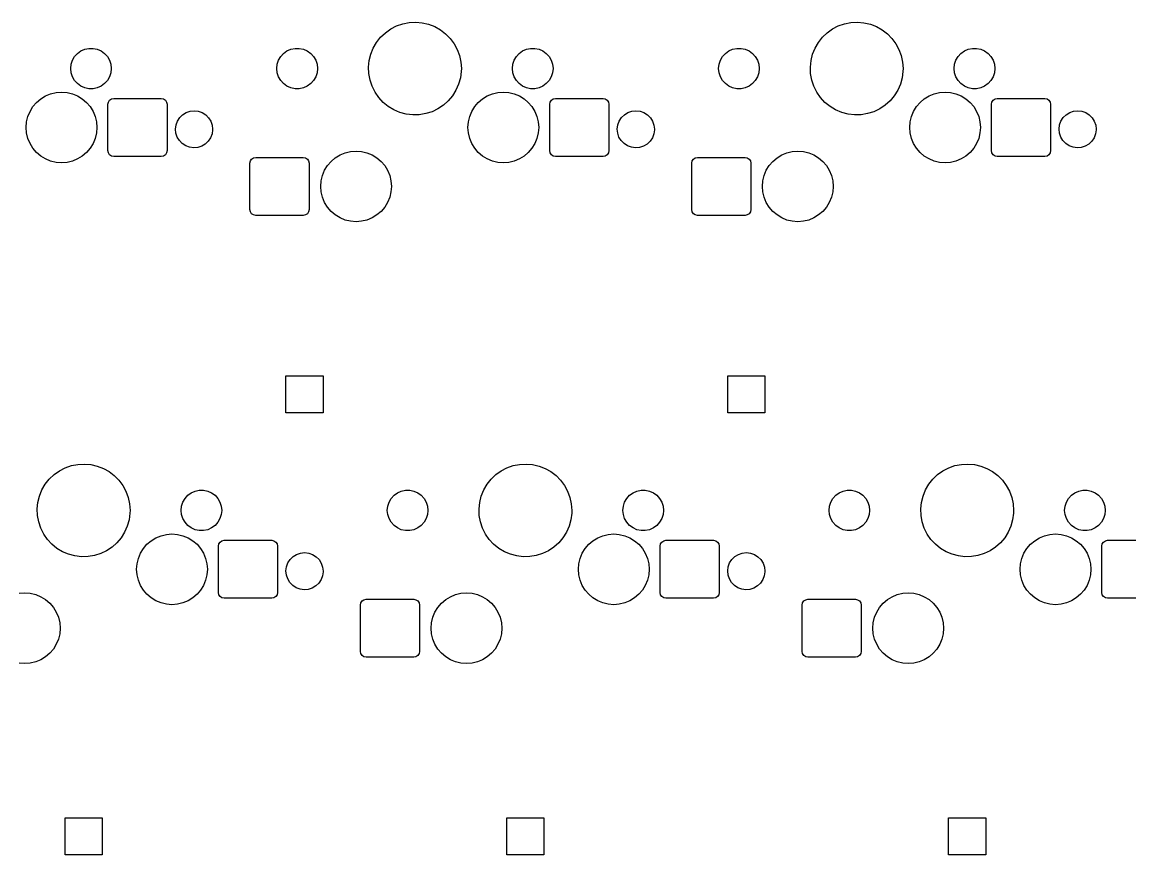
# Model space of a CAD drawing. Extents: x 64 to 386, y -179 to -50.
# Drawn here: x 169.87 to 217.64, y -113.75 to -77.85 of the extents above; entities that cross this region are included whole.
import ezdxf

# ---------------------------------------------------------------- set-up
doc = ezdxf.new("R2010")
doc.units = 0
doc.layers.add('BLACK', color=7, linetype='CONTINUOUS')

msp = doc.modelspace()

# ---------------------------------------------------------------- linework, layer by layer
at = {"layer": 'BLACK', "linetype": 'CONTINUOUS'}
for p, q in [((186.559, -77.8658), (186.841, -77.8502)), ((186.841, -77.8502), (187.123, -77.8746)), ((205.609, -77.8658), (205.891, -77.8502)), ((205.891, -77.8502), (206.173, -77.8746)), ((185.331, -78.504), (185.535, -78.309)), ((185.535, -78.309), (185.765, -78.1447)), ((185.765, -78.1447), (186.016, -78.0145)), ((186.016, -78.0145), (186.282, -77.9209)), ((186.282, -77.9209), (186.559, -77.8658)), ((187.123, -77.8746), (187.398, -77.9384)), ((187.398, -77.9384), (187.662, -78.0403)), ((187.662, -78.0403), (187.908, -78.1784)), ((187.908, -78.1784), (188.133, -78.3498)), ((204.381, -78.504), (204.585, -78.309)), ((204.585, -78.309), (204.815, -78.1447)), ((204.815, -78.1447), (205.066, -78.0145)), ((205.066, -78.0145), (205.332, -77.9209)), ((205.332, -77.9209), (205.609, -77.8658)), ((206.173, -77.8746), (206.448, -77.9384)), ((206.448, -77.9384), (206.712, -78.0403)), ((206.712, -78.0403), (206.958, -78.1784)), ((206.958, -78.1784), (207.183, -78.3498)), ((185.014, -78.9701), (185.156, -78.7258)), ((185.156, -78.7258), (185.331, -78.504)), ((188.133, -78.3498), (188.331, -78.5511)), ((188.331, -78.5511), (188.499, -78.7783)), ((188.499, -78.7783), (188.633, -79.027)), ((204.064, -78.9701), (204.206, -78.7258)), ((204.206, -78.7258), (204.381, -78.504)), ((207.183, -78.3498), (207.381, -78.5511)), ((207.381, -78.5511), (207.549, -78.7783)), ((207.549, -78.7783), (207.683, -79.027)), ((172.132, -79.3357), (172.255, -79.1997)), ((172.255, -79.1997), (172.403, -79.0922)), ((172.403, -79.0922), (172.57, -79.0178)), ((172.57, -79.0178), (172.749, -78.9798)), ((172.749, -78.9798), (172.931, -78.9798)), ((172.931, -78.9798), (173.11, -79.0178)), ((173.11, -79.0178), (173.278, -79.0922)), ((173.278, -79.0922), (173.425, -79.1997)), ((173.425, -79.1997), (173.548, -79.3357)), ((181.022, -79.3357), (181.145, -79.1997)), ((181.145, -79.1997), (181.292, -79.0922)), ((181.292, -79.0922), (181.46, -79.0178)), ((181.46, -79.0178), (181.639, -78.9798)), ((181.639, -78.9798), (181.821, -78.9798)), ((181.821, -78.9798), (182, -79.0178)), ((182, -79.0178), (182.167, -79.0922)), ((182.167, -79.0922), (182.315, -79.1997)), ((182.315, -79.1997), (182.438, -79.3357)), ((184.84, -79.5061), (184.908, -79.232)), ((184.908, -79.232), (185.014, -78.9701)), ((188.633, -79.027), (188.731, -79.292)), ((188.731, -79.292), (188.79, -79.5682)), ((191.182, -79.3357), (191.305, -79.1997)), ((191.305, -79.1997), (191.452, -79.0922)), ((191.452, -79.0922), (191.62, -79.0178)), ((191.62, -79.0178), (191.799, -78.9798)), ((191.799, -78.9798), (191.981, -78.9798)), ((191.981, -78.9798), (192.16, -79.0178)), ((192.16, -79.0178), (192.327, -79.0922)), ((192.327, -79.0922), (192.475, -79.1997)), ((192.475, -79.1997), (192.598, -79.3357)), ((200.072, -79.3357), (200.195, -79.1997)), ((200.195, -79.1997), (200.343, -79.0922)), ((200.343, -79.0922), (200.51, -79.0178)), ((200.51, -79.0178), (200.689, -78.9798)), ((200.689, -78.9798), (200.871, -78.9798)), ((200.871, -78.9798), (201.05, -79.0178)), ((201.05, -79.0178), (201.218, -79.0922)), ((201.218, -79.0922), (201.365, -79.1997)), ((201.365, -79.1997), (201.488, -79.3357)), ((203.89, -79.5061), (203.958, -79.232)), ((203.958, -79.232), (204.064, -78.9701)), ((207.683, -79.027), (207.781, -79.292)), ((207.781, -79.292), (207.84, -79.5682)), ((210.232, -79.3357), (210.355, -79.1997)), ((210.355, -79.1997), (210.502, -79.0922)), ((210.502, -79.0922), (210.67, -79.0178)), ((210.67, -79.0178), (210.849, -78.9798)), ((210.849, -78.9798), (211.031, -78.9798)), ((211.031, -78.9798), (211.21, -79.0178)), ((211.21, -79.0178), (211.377, -79.0922)), ((211.377, -79.0922), (211.525, -79.1997)), ((211.525, -79.1997), (211.648, -79.3357)), ((171.965, -79.85), (171.984, -79.6681)), ((171.984, -79.6681), (172.041, -79.4941)), ((172.041, -79.4941), (172.132, -79.3357)), ((173.548, -79.3357), (173.639, -79.4941)), ((173.639, -79.4941), (173.696, -79.6681)), ((173.696, -79.6681), (173.715, -79.85)), ((180.855, -79.85), (180.874, -79.6681)), ((180.874, -79.6681), (180.931, -79.4941)), ((180.931, -79.4941), (181.022, -79.3357)), ((182.438, -79.3357), (182.529, -79.4941)), ((182.529, -79.4941), (182.586, -79.6681)), ((182.586, -79.6681), (182.605, -79.85)), ((184.811, -79.7872), (184.84, -79.5061)), ((188.79, -79.5682), (188.81, -79.85)), ((191.015, -79.85), (191.034, -79.6681)), ((191.034, -79.6681), (191.091, -79.4941)), ((191.091, -79.4941), (191.182, -79.3357)), ((192.598, -79.3357), (192.689, -79.4941)), ((192.689, -79.4941), (192.746, -79.6681)), ((192.746, -79.6681), (192.765, -79.85)), ((199.905, -79.85), (199.924, -79.6681)), ((199.924, -79.6681), (199.981, -79.4941)), ((199.981, -79.4941), (200.072, -79.3357)), ((201.488, -79.3357), (201.579, -79.4941)), ((201.579, -79.4941), (201.636, -79.6681)), ((201.636, -79.6681), (201.655, -79.85)), ((203.861, -79.7872), (203.89, -79.5061)), ((207.84, -79.5682), (207.86, -79.85)), ((210.065, -79.85), (210.084, -79.6681)), ((210.084, -79.6681), (210.141, -79.4941)), ((210.141, -79.4941), (210.232, -79.3357)), ((211.648, -79.3357), (211.739, -79.4941)), ((211.739, -79.4941), (211.796, -79.6681)), ((211.796, -79.6681), (211.815, -79.85)), ((171.984, -80.0319), (171.965, -79.85)), ((172.041, -80.2059), (171.984, -80.0319)), ((172.132, -80.3643), (172.041, -80.2059)), ((173.639, -80.2059), (173.548, -80.3643)), ((173.696, -80.0319), (173.639, -80.2059)), ((173.715, -79.85), (173.696, -80.0319)), ((180.874, -80.0319), (180.855, -79.85)), ((180.931, -80.2059), (180.874, -80.0319)), ((181.022, -80.3643), (180.931, -80.2059)), ((182.529, -80.2059), (182.438, -80.3643)), ((182.586, -80.0319), (182.529, -80.2059)), ((182.605, -79.85), (182.586, -80.0319)), ((184.822, -80.0695), (184.811, -79.7872)), ((184.873, -80.3474), (184.822, -80.0695)), ((188.806, -79.9756), (188.768, -80.2556)), ((188.81, -79.85), (188.806, -79.9756)), ((191.034, -80.0319), (191.015, -79.85)), ((191.091, -80.2059), (191.034, -80.0319)), ((191.182, -80.3643), (191.091, -80.2059)), ((192.689, -80.2059), (192.598, -80.3643)), ((192.746, -80.0319), (192.689, -80.2059)), ((192.765, -79.85), (192.746, -80.0319)), ((199.924, -80.0319), (199.905, -79.85)), ((199.981, -80.2059), (199.924, -80.0319)), ((200.072, -80.3643), (199.981, -80.2059)), ((201.579, -80.2059), (201.488, -80.3643)), ((201.636, -80.0319), (201.579, -80.2059)), ((201.655, -79.85), (201.636, -80.0319)), ((203.872, -80.0695), (203.861, -79.7872)), ((203.923, -80.3474), (203.872, -80.0695)), ((207.856, -79.9756), (207.818, -80.2556)), ((207.86, -79.85), (207.856, -79.9756)), ((210.084, -80.0319), (210.065, -79.85)), ((210.141, -80.2059), (210.084, -80.0319)), ((210.232, -80.3643), (210.141, -80.2059)), ((211.739, -80.2059), (211.648, -80.3643)), ((211.796, -80.0319), (211.739, -80.2059)), ((211.815, -79.85), (211.796, -80.0319)), ((172.255, -80.5003), (172.132, -80.3643)), ((172.403, -80.6078), (172.255, -80.5003)), ((172.57, -80.6822), (172.403, -80.6078)), ((172.749, -80.7202), (172.57, -80.6822)), ((172.931, -80.7202), (172.749, -80.7202)), ((173.11, -80.6822), (172.931, -80.7202)), ((173.278, -80.6078), (173.11, -80.6822)), ((173.425, -80.5003), (173.278, -80.6078)), ((173.548, -80.3643), (173.425, -80.5003)), ((181.145, -80.5003), (181.022, -80.3643)), ((181.292, -80.6078), (181.145, -80.5003)), ((181.46, -80.6822), (181.292, -80.6078)), ((181.639, -80.7202), (181.46, -80.6822)), ((181.821, -80.7202), (181.639, -80.7202)), ((182, -80.6822), (181.821, -80.7202)), ((182.167, -80.6078), (182, -80.6822)), ((182.315, -80.5003), (182.167, -80.6078)), ((182.438, -80.3643), (182.315, -80.5003)), ((184.962, -80.6154), (184.873, -80.3474)), ((185.089, -80.8681), (184.962, -80.6154)), ((188.692, -80.5275), (188.578, -80.7859)), ((188.768, -80.2556), (188.692, -80.5275)), ((191.305, -80.5003), (191.182, -80.3643)), ((191.452, -80.6078), (191.305, -80.5003)), ((191.62, -80.6822), (191.452, -80.6078)), ((191.799, -80.7202), (191.62, -80.6822)), ((191.981, -80.7202), (191.799, -80.7202)), ((192.16, -80.6822), (191.981, -80.7202)), ((192.327, -80.6078), (192.16, -80.6822)), ((192.475, -80.5003), (192.327, -80.6078)), ((192.598, -80.3643), (192.475, -80.5003)), ((200.195, -80.5003), (200.072, -80.3643)), ((200.343, -80.6078), (200.195, -80.5003)), ((200.51, -80.6822), (200.343, -80.6078)), ((200.689, -80.7202), (200.51, -80.6822)), ((200.871, -80.7202), (200.689, -80.7202)), ((201.05, -80.6822), (200.871, -80.7202)), ((201.218, -80.6078), (201.05, -80.6822)), ((201.365, -80.5003), (201.218, -80.6078)), ((201.488, -80.3643), (201.365, -80.5003)), ((204.012, -80.6154), (203.923, -80.3474)), ((204.139, -80.8681), (204.012, -80.6154)), ((207.742, -80.5275), (207.628, -80.7859)), ((207.818, -80.2556), (207.742, -80.5275)), ((210.355, -80.5003), (210.232, -80.3643)), ((210.502, -80.6078), (210.355, -80.5003)), ((210.67, -80.6822), (210.502, -80.6078)), ((210.849, -80.7202), (210.67, -80.6822)), ((211.031, -80.7202), (210.849, -80.7202)), ((211.21, -80.6822), (211.031, -80.7202)), ((211.377, -80.6078), (211.21, -80.6822)), ((211.525, -80.5003), (211.377, -80.6078)), ((211.648, -80.3643), (211.525, -80.5003)), ((170.492, -81.3117), (170.674, -81.1562)), ((170.674, -81.1562), (170.878, -81.0312)), ((170.878, -81.0312), (171.099, -80.9396)), ((171.099, -80.9396), (171.331, -80.8838)), ((171.331, -80.8838), (171.57, -80.865)), ((171.57, -80.865), (171.809, -80.8838)), ((171.809, -80.8838), (172.041, -80.9396)), ((172.041, -80.9396), (172.262, -81.0312)), ((172.262, -81.0312), (172.466, -81.1562)), ((172.466, -81.1562), (172.648, -81.3117)), ((173.643, -81.2132), (173.724, -81.159)), ((173.724, -81.159), (173.82, -81.14)), ((173.82, -81.14), (175.87, -81.14)), ((175.87, -81.14), (175.966, -81.159)), ((175.966, -81.159), (176.047, -81.2132)), ((185.249, -81.1005), (185.089, -80.8681)), ((185.441, -81.3079), (185.249, -81.1005)), ((188.428, -81.0256), (188.246, -81.2418)), ((188.578, -80.7859), (188.428, -81.0256)), ((189.542, -81.3117), (189.724, -81.1562)), ((189.724, -81.1562), (189.928, -81.0312)), ((189.928, -81.0312), (190.149, -80.9396)), ((190.149, -80.9396), (190.381, -80.8838)), ((190.381, -80.8838), (190.62, -80.865)), ((190.62, -80.865), (190.859, -80.8838)), ((190.859, -80.8838), (191.091, -80.9396)), ((191.091, -80.9396), (191.312, -81.0312)), ((191.312, -81.0312), (191.516, -81.1562)), ((191.516, -81.1562), (191.698, -81.3117)), ((192.693, -81.2132), (192.774, -81.159)), ((192.774, -81.159), (192.87, -81.14)), ((192.87, -81.14), (194.92, -81.14)), ((194.92, -81.14), (195.016, -81.159)), ((195.016, -81.159), (195.097, -81.2132)), ((204.299, -81.1005), (204.139, -80.8681)), ((204.491, -81.3079), (204.299, -81.1005)), ((207.478, -81.0256), (207.296, -81.2418)), ((207.628, -80.7859), (207.478, -81.0256)), ((208.592, -81.3117), (208.774, -81.1562)), ((208.774, -81.1562), (208.978, -81.0312)), ((208.978, -81.0312), (209.199, -80.9396)), ((209.199, -80.9396), (209.431, -80.8838)), ((209.431, -80.8838), (209.67, -80.865)), ((209.67, -80.865), (209.909, -80.8838)), ((209.909, -80.8838), (210.141, -80.9396)), ((210.141, -80.9396), (210.362, -81.0312)), ((210.362, -81.0312), (210.566, -81.1562)), ((210.566, -81.1562), (210.748, -81.3117)), ((211.743, -81.2132), (211.824, -81.159)), ((211.824, -81.159), (211.92, -81.14)), ((211.92, -81.14), (213.97, -81.14)), ((213.97, -81.14), (214.066, -81.159)), ((214.066, -81.159), (214.147, -81.2132)), ((170.211, -81.6977), (170.336, -81.4936)), ((170.336, -81.4936), (170.492, -81.3117)), ((172.648, -81.3117), (172.804, -81.4936)), ((172.804, -81.4936), (172.929, -81.6977)), ((173.57, -81.39), (173.589, -81.2943)), ((173.57, -83.39), (173.57, -81.39)), ((173.589, -81.2943), (173.643, -81.2132)), ((176.047, -81.2132), (176.101, -81.2943)), ((176.101, -81.2943), (176.12, -81.39)), ((176.12, -81.39), (176.12, -83.39)), ((177.113, -81.6887), (177.291, -81.67)), ((177.291, -81.67), (177.468, -81.6911)), ((185.66, -81.4863), (185.441, -81.3079)), ((185.902, -81.632), (185.66, -81.4863)), ((186.162, -81.7422), (185.902, -81.632)), ((187.801, -81.5873), (187.546, -81.7096)), ((188.036, -81.4303), (187.801, -81.5873)), ((188.246, -81.2418), (188.036, -81.4303)), ((189.261, -81.6977), (189.386, -81.4936)), ((189.386, -81.4936), (189.542, -81.3117)), ((191.698, -81.3117), (191.854, -81.4936)), ((191.854, -81.4936), (191.979, -81.6977)), ((192.62, -81.39), (192.639, -81.2943)), ((192.62, -83.39), (192.62, -81.39)), ((192.639, -81.2943), (192.693, -81.2132)), ((195.097, -81.2132), (195.151, -81.2943)), ((195.151, -81.2943), (195.17, -81.39)), ((195.17, -81.39), (195.17, -83.39)), ((196.163, -81.6887), (196.341, -81.67)), ((196.341, -81.67), (196.518, -81.6911)), ((204.71, -81.4863), (204.491, -81.3079)), ((204.952, -81.632), (204.71, -81.4863)), ((205.212, -81.7422), (204.952, -81.632)), ((206.851, -81.5873), (206.596, -81.7096)), ((207.086, -81.4303), (206.851, -81.5873)), ((207.296, -81.2418), (207.086, -81.4303)), ((208.311, -81.6977), (208.436, -81.4936)), ((208.436, -81.4936), (208.592, -81.3117)), ((210.748, -81.3117), (210.904, -81.4936)), ((210.904, -81.4936), (211.029, -81.6977)), ((211.67, -81.39), (211.689, -81.2943)), ((211.67, -83.39), (211.67, -81.39)), ((211.689, -81.2943), (211.743, -81.2132)), ((214.147, -81.2132), (214.201, -81.2943)), ((214.201, -81.2943), (214.22, -81.39)), ((214.22, -81.39), (214.22, -83.39)), ((215.213, -81.6887), (215.391, -81.67)), ((215.391, -81.67), (215.568, -81.6911)), ((170.045, -82.39), (170.064, -82.1514)), ((170.064, -82.1514), (170.12, -81.9187)), ((170.12, -81.9187), (170.211, -81.6977)), ((172.929, -81.6977), (173.02, -81.9187)), ((173.02, -81.9187), (173.076, -82.1514)), ((173.076, -82.1514), (173.095, -82.39)), ((176.507, -82.2819), (176.568, -82.1143)), ((176.568, -82.1143), (176.665, -81.9644)), ((176.665, -81.9644), (176.792, -81.8396)), ((176.792, -81.8396), (176.944, -81.7461)), ((176.944, -81.7461), (177.113, -81.6887)), ((177.468, -81.6911), (177.636, -81.751)), ((177.636, -81.751), (177.786, -81.8465)), ((177.786, -81.8465), (177.912, -81.9731)), ((177.912, -81.9731), (178.006, -82.1243)), ((178.006, -82.1243), (178.065, -82.2928)), ((186.435, -81.8146), (186.162, -81.7422)), ((186.716, -81.8478), (186.435, -81.8146)), ((186.998, -81.8411), (186.716, -81.8478)), ((187.277, -81.7947), (186.998, -81.8411)), ((187.546, -81.7096), (187.277, -81.7947)), ((189.095, -82.39), (189.114, -82.1514)), ((189.114, -82.1514), (189.17, -81.9187)), ((189.17, -81.9187), (189.261, -81.6977)), ((191.979, -81.6977), (192.07, -81.9187)), ((192.07, -81.9187), (192.126, -82.1514)), ((192.126, -82.1514), (192.145, -82.39)), ((195.557, -82.2819), (195.618, -82.1143)), ((195.618, -82.1143), (195.715, -81.9644)), ((195.715, -81.9644), (195.842, -81.8396)), ((195.842, -81.8396), (195.994, -81.7461)), ((195.994, -81.7461), (196.163, -81.6887)), ((196.518, -81.6911), (196.686, -81.751)), ((196.686, -81.751), (196.836, -81.8465)), ((196.836, -81.8465), (196.962, -81.9731)), ((196.962, -81.9731), (197.056, -82.1243)), ((197.056, -82.1243), (197.115, -82.2928)), ((205.485, -81.8146), (205.212, -81.7422)), ((205.766, -81.8478), (205.485, -81.8146)), ((206.048, -81.8411), (205.766, -81.8478)), ((206.327, -81.7947), (206.048, -81.8411)), ((206.596, -81.7096), (206.327, -81.7947)), ((208.145, -82.39), (208.164, -82.1514)), ((208.164, -82.1514), (208.22, -81.9187)), ((208.22, -81.9187), (208.311, -81.6977)), ((211.029, -81.6977), (211.12, -81.9187)), ((211.12, -81.9187), (211.176, -82.1514)), ((211.176, -82.1514), (211.195, -82.39)), ((214.607, -82.2819), (214.668, -82.1143)), ((214.668, -82.1143), (214.765, -81.9644)), ((214.765, -81.9644), (214.892, -81.8396)), ((214.892, -81.8396), (215.044, -81.7461)), ((215.044, -81.7461), (215.213, -81.6887)), ((215.568, -81.6911), (215.736, -81.751)), ((215.736, -81.751), (215.886, -81.8465)), ((215.886, -81.8465), (216.012, -81.9731)), ((216.012, -81.9731), (216.106, -82.1243)), ((216.106, -82.1243), (216.165, -82.2928)), ((170.064, -82.6286), (170.045, -82.39)), ((170.12, -82.8613), (170.064, -82.6286)), ((173.076, -82.6286), (173.02, -82.8613)), ((173.095, -82.39), (173.076, -82.6286)), ((176.485, -82.4588), (176.507, -82.2819)), ((176.502, -82.6363), (176.485, -82.4588)), ((176.559, -82.8056), (176.502, -82.6363)), ((178.085, -82.4923), (178.06, -82.669)), ((178.065, -82.2928), (178.085, -82.47)), ((178.085, -82.47), (178.085, -82.4923)), ((189.114, -82.6286), (189.095, -82.39)), ((189.17, -82.8613), (189.114, -82.6286)), ((192.126, -82.6286), (192.07, -82.8613)), ((192.145, -82.39), (192.126, -82.6286)), ((195.535, -82.4588), (195.557, -82.2819)), ((195.552, -82.6363), (195.535, -82.4588)), ((195.609, -82.8056), (195.552, -82.6363)), ((197.135, -82.4923), (197.11, -82.669)), ((197.115, -82.2928), (197.135, -82.47)), ((197.135, -82.47), (197.135, -82.4923)), ((208.164, -82.6286), (208.145, -82.39)), ((208.22, -82.8613), (208.164, -82.6286)), ((211.176, -82.6286), (211.12, -82.8613)), ((211.195, -82.39), (211.176, -82.6286)), ((214.585, -82.4588), (214.607, -82.2819)), ((214.602, -82.6363), (214.585, -82.4588)), ((214.659, -82.8056), (214.602, -82.6363)), ((216.185, -82.4923), (216.16, -82.669)), ((216.165, -82.2928), (216.185, -82.47)), ((216.185, -82.47), (216.185, -82.4923)), ((170.211, -83.0823), (170.12, -82.8613)), ((170.336, -83.2864), (170.211, -83.0823)), ((172.929, -83.0823), (172.804, -83.2864)), ((173.02, -82.8613), (172.929, -83.0823)), ((176.651, -82.9581), (176.559, -82.8056)), ((176.775, -83.0864), (176.651, -82.9581)), ((176.924, -83.1841), (176.775, -83.0864)), ((177.769, -83.1072), (177.615, -83.1985)), ((177.898, -82.9842), (177.769, -83.1072)), ((177.997, -82.8357), (177.898, -82.9842)), ((178.06, -82.669), (177.997, -82.8357)), ((189.261, -83.0823), (189.17, -82.8613)), ((189.386, -83.2864), (189.261, -83.0823)), ((191.979, -83.0823), (191.854, -83.2864)), ((192.07, -82.8613), (191.979, -83.0823)), ((195.701, -82.9581), (195.609, -82.8056)), ((195.825, -83.0864), (195.701, -82.9581)), ((195.974, -83.1841), (195.825, -83.0864)), ((196.819, -83.1072), (196.665, -83.1985)), ((196.948, -82.9842), (196.819, -83.1072)), ((197.047, -82.8357), (196.948, -82.9842)), ((197.11, -82.669), (197.047, -82.8357)), ((208.311, -83.0823), (208.22, -82.8613)), ((208.436, -83.2864), (208.311, -83.0823)), ((211.029, -83.0823), (210.904, -83.2864)), ((211.12, -82.8613), (211.029, -83.0823)), ((214.751, -82.9581), (214.659, -82.8056)), ((214.875, -83.0864), (214.751, -82.9581)), ((215.024, -83.1841), (214.875, -83.0864)), ((215.869, -83.1072), (215.715, -83.1985)), ((215.998, -82.9842), (215.869, -83.1072)), ((216.097, -82.8357), (215.998, -82.9842)), ((216.16, -82.669), (216.097, -82.8357)), ((170.492, -83.4683), (170.336, -83.2864)), ((170.674, -83.6238), (170.492, -83.4683)), ((172.648, -83.4683), (172.466, -83.6238)), ((172.804, -83.2864), (172.648, -83.4683)), ((173.589, -83.4857), (173.57, -83.39)), ((173.643, -83.5668), (173.589, -83.4857)), ((173.724, -83.621), (173.643, -83.5668)), ((176.047, -83.5668), (175.966, -83.621)), ((176.101, -83.4857), (176.047, -83.5668)), ((176.12, -83.39), (176.101, -83.4857)), ((177.091, -83.2462), (176.924, -83.1841)), ((177.268, -83.2698), (177.091, -83.2462)), ((177.446, -83.2537), (177.268, -83.2698)), ((177.615, -83.1985), (177.446, -83.2537)), ((183.374, -83.6962), (183.578, -83.5712)), ((183.578, -83.5712), (183.799, -83.4796)), ((183.799, -83.4796), (184.031, -83.4238)), ((184.031, -83.4238), (184.27, -83.405)), ((184.27, -83.405), (184.509, -83.4238)), ((184.509, -83.4238), (184.741, -83.4796)), ((184.741, -83.4796), (184.962, -83.5712)), ((184.962, -83.5712), (185.166, -83.6962)), ((189.542, -83.4683), (189.386, -83.2864)), ((189.724, -83.6238), (189.542, -83.4683)), ((191.698, -83.4683), (191.516, -83.6238)), ((191.854, -83.2864), (191.698, -83.4683)), ((192.639, -83.4857), (192.62, -83.39)), ((192.693, -83.5668), (192.639, -83.4857)), ((192.774, -83.621), (192.693, -83.5668)), ((195.097, -83.5668), (195.016, -83.621)), ((195.151, -83.4857), (195.097, -83.5668)), ((195.17, -83.39), (195.151, -83.4857)), ((196.141, -83.2462), (195.974, -83.1841)), ((196.318, -83.2698), (196.141, -83.2462)), ((196.496, -83.2537), (196.318, -83.2698)), ((196.665, -83.1985), (196.496, -83.2537)), ((202.424, -83.6962), (202.628, -83.5712)), ((202.628, -83.5712), (202.849, -83.4796)), ((202.849, -83.4796), (203.081, -83.4238)), ((203.081, -83.4238), (203.32, -83.405)), ((203.32, -83.405), (203.559, -83.4238)), ((203.559, -83.4238), (203.791, -83.4796)), ((203.791, -83.4796), (204.012, -83.5712)), ((204.012, -83.5712), (204.216, -83.6962)), ((208.592, -83.4683), (208.436, -83.2864)), ((208.774, -83.6238), (208.592, -83.4683)), ((210.748, -83.4683), (210.566, -83.6238)), ((210.904, -83.2864), (210.748, -83.4683)), ((211.689, -83.4857), (211.67, -83.39)), ((211.743, -83.5668), (211.689, -83.4857)), ((211.824, -83.621), (211.743, -83.5668)), ((214.147, -83.5668), (214.066, -83.621)), ((214.201, -83.4857), (214.147, -83.5668)), ((214.22, -83.39), (214.201, -83.4857)), ((215.191, -83.2462), (215.024, -83.1841)), ((215.368, -83.2698), (215.191, -83.2462)), ((215.546, -83.2537), (215.368, -83.2698)), ((215.715, -83.1985), (215.546, -83.2537)), ((170.878, -83.7488), (170.674, -83.6238)), ((171.099, -83.8404), (170.878, -83.7488)), ((171.331, -83.8962), (171.099, -83.8404)), ((171.57, -83.915), (171.331, -83.8962)), ((171.809, -83.8962), (171.57, -83.915)), ((172.041, -83.8404), (171.809, -83.8962)), ((172.262, -83.7488), (172.041, -83.8404)), ((172.466, -83.6238), (172.262, -83.7488)), ((173.82, -83.64), (173.724, -83.621)), ((175.87, -83.64), (173.82, -83.64)), ((175.966, -83.621), (175.87, -83.64)), ((179.693, -83.93), (179.712, -83.8343)), ((179.693, -85.93), (179.693, -83.93)), ((179.712, -83.8343), (179.766, -83.7532)), ((179.766, -83.7532), (179.847, -83.699)), ((179.847, -83.699), (179.943, -83.68)), ((179.943, -83.68), (181.993, -83.68)), ((181.993, -83.68), (182.089, -83.699)), ((182.089, -83.699), (182.17, -83.7532)), ((182.17, -83.7532), (182.224, -83.8343)), ((182.224, -83.8343), (182.243, -83.93)), ((182.243, -83.93), (182.243, -85.93)), ((182.911, -84.2377), (183.036, -84.0336)), ((183.036, -84.0336), (183.192, -83.8517)), ((183.192, -83.8517), (183.374, -83.6962)), ((185.166, -83.6962), (185.348, -83.8517)), ((185.348, -83.8517), (185.504, -84.0336)), ((185.504, -84.0336), (185.629, -84.2377)), ((189.928, -83.7488), (189.724, -83.6238)), ((190.149, -83.8404), (189.928, -83.7488)), ((190.381, -83.8962), (190.149, -83.8404)), ((190.62, -83.915), (190.381, -83.8962)), ((190.859, -83.8962), (190.62, -83.915)), ((191.091, -83.8404), (190.859, -83.8962)), ((191.312, -83.7488), (191.091, -83.8404)), ((191.516, -83.6238), (191.312, -83.7488)), ((192.87, -83.64), (192.774, -83.621)), ((194.92, -83.64), (192.87, -83.64)), ((195.016, -83.621), (194.92, -83.64)), ((198.743, -83.93), (198.762, -83.8343)), ((198.743, -85.93), (198.743, -83.93)), ((198.762, -83.8343), (198.816, -83.7532)), ((198.816, -83.7532), (198.897, -83.699)), ((198.897, -83.699), (198.993, -83.68)), ((198.993, -83.68), (201.043, -83.68)), ((201.043, -83.68), (201.139, -83.699)), ((201.139, -83.699), (201.22, -83.7532)), ((201.22, -83.7532), (201.274, -83.8343)), ((201.274, -83.8343), (201.293, -83.93)), ((201.293, -83.93), (201.293, -85.93)), ((201.961, -84.2377), (202.086, -84.0336)), ((202.086, -84.0336), (202.242, -83.8517)), ((202.242, -83.8517), (202.424, -83.6962)), ((204.216, -83.6962), (204.398, -83.8517)), ((204.398, -83.8517), (204.554, -84.0336)), ((204.554, -84.0336), (204.679, -84.2377)), ((208.978, -83.7488), (208.774, -83.6238)), ((209.199, -83.8404), (208.978, -83.7488)), ((209.431, -83.8962), (209.199, -83.8404)), ((209.67, -83.915), (209.431, -83.8962)), ((209.909, -83.8962), (209.67, -83.915)), ((210.141, -83.8404), (209.909, -83.8962)), ((210.362, -83.7488), (210.141, -83.8404)), ((210.566, -83.6238), (210.362, -83.7488)), ((211.92, -83.64), (211.824, -83.621)), ((213.97, -83.64), (211.92, -83.64)), ((214.066, -83.621), (213.97, -83.64)), ((182.764, -84.6914), (182.82, -84.4587)), ((182.82, -84.4587), (182.911, -84.2377)), ((185.629, -84.2377), (185.72, -84.4587)), ((185.72, -84.4587), (185.776, -84.6914)), ((201.814, -84.6914), (201.87, -84.4587)), ((201.87, -84.4587), (201.961, -84.2377)), ((204.679, -84.2377), (204.77, -84.4587)), ((204.77, -84.4587), (204.826, -84.6914)), ((182.745, -84.93), (182.764, -84.6914)), ((182.764, -85.1686), (182.745, -84.93)), ((185.776, -84.6914), (185.795, -84.93)), ((185.795, -84.93), (185.776, -85.1686)), ((201.795, -84.93), (201.814, -84.6914)), ((201.814, -85.1686), (201.795, -84.93)), ((204.826, -84.6914), (204.845, -84.93)), ((204.845, -84.93), (204.826, -85.1686)), ((182.82, -85.4013), (182.764, -85.1686)), ((182.911, -85.6223), (182.82, -85.4013)), ((185.72, -85.4013), (185.629, -85.6223)), ((185.776, -85.1686), (185.72, -85.4013)), ((201.87, -85.4013), (201.814, -85.1686)), ((201.961, -85.6223), (201.87, -85.4013)), ((204.77, -85.4013), (204.679, -85.6223)), ((204.826, -85.1686), (204.77, -85.4013)), ((179.712, -86.0257), (179.693, -85.93)), ((182.243, -85.93), (182.224, -86.0257)), ((183.036, -85.8264), (182.911, -85.6223)), ((183.192, -86.0083), (183.036, -85.8264)), ((185.504, -85.8264), (185.348, -86.0083)), ((185.629, -85.6223), (185.504, -85.8264)), ((198.762, -86.0257), (198.743, -85.93)), ((201.293, -85.93), (201.274, -86.0257)), ((202.086, -85.8264), (201.961, -85.6223)), ((202.242, -86.0083), (202.086, -85.8264)), ((204.554, -85.8264), (204.398, -86.0083)), ((204.679, -85.6223), (204.554, -85.8264)), ((179.766, -86.1068), (179.712, -86.0257)), ((179.847, -86.161), (179.766, -86.1068)), ((179.943, -86.18), (179.847, -86.161)), ((181.993, -86.18), (179.943, -86.18)), ((182.089, -86.161), (181.993, -86.18)), ((182.17, -86.1068), (182.089, -86.161)), ((182.224, -86.0257), (182.17, -86.1068)), ((183.374, -86.1638), (183.192, -86.0083)), ((183.578, -86.2888), (183.374, -86.1638)), ((183.799, -86.3804), (183.578, -86.2888)), ((184.031, -86.4362), (183.799, -86.3804)), ((184.27, -86.455), (184.031, -86.4362)), ((184.509, -86.4362), (184.27, -86.455)), ((184.741, -86.3804), (184.509, -86.4362)), ((184.962, -86.2888), (184.741, -86.3804)), ((185.166, -86.1638), (184.962, -86.2888)), ((185.348, -86.0083), (185.166, -86.1638)), ((198.816, -86.1068), (198.762, -86.0257)), ((198.897, -86.161), (198.816, -86.1068)), ((198.993, -86.18), (198.897, -86.161)), ((201.043, -86.18), (198.993, -86.18)), ((201.139, -86.161), (201.043, -86.18)), ((201.22, -86.1068), (201.139, -86.161)), ((201.274, -86.0257), (201.22, -86.1068)), ((202.424, -86.1638), (202.242, -86.0083)), ((202.628, -86.2888), (202.424, -86.1638)), ((202.849, -86.3804), (202.628, -86.2888)), ((203.081, -86.4362), (202.849, -86.3804)), ((203.32, -86.455), (203.081, -86.4362)), ((203.559, -86.4362), (203.32, -86.455)), ((203.791, -86.3804), (203.559, -86.4362)), ((204.012, -86.2888), (203.791, -86.3804)), ((204.216, -86.1638), (204.012, -86.2888)), ((204.398, -86.0083), (204.216, -86.1638)), ((181.248, -94.7), (181.248, -93.1)), ((181.248, -93.1), (182.847, -93.1)), ((182.847, -93.1), (182.847, -94.7)), ((200.297, -94.7), (200.297, -93.1)), ((200.297, -93.1), (201.897, -93.1)), ((201.897, -93.1), (201.897, -94.7)), ((182.847, -94.7), (181.248, -94.7)), ((201.897, -94.7), (200.297, -94.7)), ((171.995, -96.9709), (172.272, -96.9158)), ((172.272, -96.9158), (172.554, -96.9002)), ((172.554, -96.9002), (172.835, -96.9246)), ((172.835, -96.9246), (173.111, -96.9884)), ((191.045, -96.9709), (191.322, -96.9158)), ((191.322, -96.9158), (191.604, -96.9002)), ((191.604, -96.9002), (191.885, -96.9246)), ((191.885, -96.9246), (192.161, -96.9884)), ((210.095, -96.9709), (210.372, -96.9158)), ((210.372, -96.9158), (210.654, -96.9002)), ((210.654, -96.9002), (210.935, -96.9246)), ((210.935, -96.9246), (211.211, -96.9884)), ((171.043, -97.554), (171.248, -97.359)), ((171.248, -97.359), (171.478, -97.1947)), ((171.478, -97.1947), (171.728, -97.0645)), ((171.728, -97.0645), (171.995, -96.9709)), ((173.111, -96.9884), (173.374, -97.0903)), ((173.374, -97.0903), (173.621, -97.2284)), ((173.621, -97.2284), (173.845, -97.3998)), ((173.845, -97.3998), (174.043, -97.6011)), ((190.093, -97.554), (190.298, -97.359)), ((190.298, -97.359), (190.528, -97.1947)), ((190.528, -97.1947), (190.778, -97.0645)), ((190.778, -97.0645), (191.045, -96.9709)), ((192.161, -96.9884), (192.424, -97.0903)), ((192.424, -97.0903), (192.671, -97.2284)), ((192.671, -97.2284), (192.895, -97.3998)), ((192.895, -97.3998), (193.093, -97.6011)), ((209.143, -97.554), (209.348, -97.359)), ((209.348, -97.359), (209.578, -97.1947)), ((209.578, -97.1947), (209.828, -97.0645)), ((209.828, -97.0645), (210.095, -96.9709)), ((211.211, -96.9884), (211.474, -97.0903)), ((211.474, -97.0903), (211.721, -97.2284)), ((211.721, -97.2284), (211.945, -97.3998)), ((211.945, -97.3998), (212.143, -97.6011)), ((170.726, -98.0201), (170.868, -97.7758)), ((170.868, -97.7758), (171.043, -97.554)), ((174.043, -97.6011), (174.211, -97.8283)), ((174.211, -97.8283), (174.345, -98.077)), ((189.776, -98.0201), (189.918, -97.7758)), ((189.918, -97.7758), (190.093, -97.554)), ((193.093, -97.6011), (193.261, -97.8283)), ((193.261, -97.8283), (193.395, -98.077)), ((208.826, -98.0201), (208.968, -97.7758)), ((208.968, -97.7758), (209.143, -97.554)), ((212.143, -97.6011), (212.311, -97.8283)), ((212.311, -97.8283), (212.445, -98.077)), ((170.552, -98.5561), (170.62, -98.282)), ((170.62, -98.282), (170.726, -98.0201)), ((174.345, -98.077), (174.443, -98.342)), ((174.443, -98.342), (174.503, -98.6182)), ((176.803, -98.5441), (176.895, -98.3857)), ((176.895, -98.3857), (177.017, -98.2497)), ((177.017, -98.2497), (177.165, -98.1422)), ((177.165, -98.1422), (177.332, -98.0678)), ((177.332, -98.0678), (177.511, -98.0298)), ((177.511, -98.0298), (177.694, -98.0298)), ((177.694, -98.0298), (177.873, -98.0678)), ((177.873, -98.0678), (178.04, -98.1422)), ((178.04, -98.1422), (178.188, -98.2497)), ((178.188, -98.2497), (178.31, -98.3857)), ((178.31, -98.3857), (178.402, -98.5441)), ((185.693, -98.5441), (185.785, -98.3857)), ((185.785, -98.3857), (185.907, -98.2497)), ((185.907, -98.2497), (186.055, -98.1422)), ((186.055, -98.1422), (186.222, -98.0678)), ((186.222, -98.0678), (186.401, -98.0298)), ((186.401, -98.0298), (186.584, -98.0298)), ((186.584, -98.0298), (186.763, -98.0678)), ((186.763, -98.0678), (186.93, -98.1422)), ((186.93, -98.1422), (187.078, -98.2497)), ((187.078, -98.2497), (187.2, -98.3857)), ((187.2, -98.3857), (187.292, -98.5441)), ((189.602, -98.5561), (189.67, -98.282)), ((189.67, -98.282), (189.776, -98.0201)), ((193.395, -98.077), (193.493, -98.342)), ((193.493, -98.342), (193.553, -98.6182)), ((195.853, -98.5441), (195.945, -98.3857)), ((195.945, -98.3857), (196.067, -98.2497)), ((196.067, -98.2497), (196.215, -98.1422)), ((196.215, -98.1422), (196.382, -98.0678)), ((196.382, -98.0678), (196.561, -98.0298)), ((196.561, -98.0298), (196.744, -98.0298)), ((196.744, -98.0298), (196.923, -98.0678)), ((196.923, -98.0678), (197.09, -98.1422)), ((197.09, -98.1422), (197.238, -98.2497)), ((197.238, -98.2497), (197.36, -98.3857)), ((197.36, -98.3857), (197.452, -98.5441)), ((204.743, -98.5441), (204.835, -98.3857)), ((204.835, -98.3857), (204.957, -98.2497)), ((204.957, -98.2497), (205.105, -98.1422)), ((205.105, -98.1422), (205.272, -98.0678)), ((205.272, -98.0678), (205.451, -98.0298)), ((205.451, -98.0298), (205.634, -98.0298)), ((205.634, -98.0298), (205.813, -98.0678)), ((205.813, -98.0678), (205.98, -98.1422)), ((205.98, -98.1422), (206.128, -98.2497)), ((206.128, -98.2497), (206.25, -98.3857)), ((206.25, -98.3857), (206.342, -98.5441)), ((208.652, -98.5561), (208.72, -98.282)), ((208.72, -98.282), (208.826, -98.0201)), ((212.445, -98.077), (212.543, -98.342)), ((212.543, -98.342), (212.603, -98.6182)), ((214.903, -98.5441), (214.995, -98.3857)), ((214.995, -98.3857), (215.117, -98.2497)), ((215.117, -98.2497), (215.265, -98.1422)), ((215.265, -98.1422), (215.432, -98.0678)), ((215.432, -98.0678), (215.611, -98.0298)), ((215.611, -98.0298), (215.794, -98.0298)), ((215.794, -98.0298), (215.973, -98.0678)), ((215.973, -98.0678), (216.14, -98.1422)), ((216.14, -98.1422), (216.288, -98.2497)), ((216.288, -98.2497), (216.41, -98.3857)), ((216.41, -98.3857), (216.502, -98.5441)), ((170.523, -98.8372), (170.552, -98.5561)), ((170.535, -99.1195), (170.523, -98.8372)), ((174.503, -98.6182), (174.522, -98.9)), ((176.727, -98.9), (176.747, -98.7181)), ((176.747, -98.7181), (176.803, -98.5441)), ((178.402, -98.5441), (178.458, -98.7181)), ((178.458, -98.7181), (178.477, -98.9)), ((185.617, -98.9), (185.637, -98.7181)), ((185.637, -98.7181), (185.693, -98.5441)), ((187.292, -98.5441), (187.348, -98.7181)), ((187.348, -98.7181), (187.367, -98.9)), ((189.573, -98.8372), (189.602, -98.5561)), ((189.585, -99.1195), (189.573, -98.8372)), ((193.553, -98.6182), (193.572, -98.9)), ((195.778, -98.9), (195.797, -98.7181)), ((195.797, -98.7181), (195.853, -98.5441)), ((197.452, -98.5441), (197.508, -98.7181)), ((197.508, -98.7181), (197.528, -98.9)), ((204.667, -98.9), (204.687, -98.7181)), ((204.687, -98.7181), (204.743, -98.5441)), ((206.342, -98.5441), (206.398, -98.7181)), ((206.398, -98.7181), (206.417, -98.9)), ((208.623, -98.8372), (208.652, -98.5561)), ((208.635, -99.1195), (208.623, -98.8372)), ((212.603, -98.6182), (212.623, -98.9)), ((214.827, -98.9), (214.847, -98.7181)), ((214.847, -98.7181), (214.903, -98.5441)), ((216.502, -98.5441), (216.558, -98.7181)), ((216.558, -98.7181), (216.577, -98.9)), ((170.585, -99.3974), (170.535, -99.1195)), ((174.481, -99.3056), (174.404, -99.5775)), ((174.519, -99.0256), (174.481, -99.3056)), ((174.522, -98.9), (174.519, -99.0256)), ((176.747, -99.0819), (176.727, -98.9)), ((176.803, -99.2559), (176.747, -99.0819)), ((176.895, -99.4143), (176.803, -99.2559)), ((178.402, -99.2559), (178.31, -99.4143)), ((178.458, -99.0819), (178.402, -99.2559)), ((178.477, -98.9), (178.458, -99.0819)), ((185.637, -99.0819), (185.617, -98.9)), ((185.693, -99.2559), (185.637, -99.0819)), ((185.785, -99.4143), (185.693, -99.2559)), ((187.292, -99.2559), (187.2, -99.4143)), ((187.348, -99.0819), (187.292, -99.2559)), ((187.367, -98.9), (187.348, -99.0819)), ((189.635, -99.3974), (189.585, -99.1195)), ((193.531, -99.3056), (193.454, -99.5775)), ((193.569, -99.0256), (193.531, -99.3056)), ((193.572, -98.9), (193.569, -99.0256)), ((195.797, -99.0819), (195.778, -98.9)), ((195.853, -99.2559), (195.797, -99.0819)), ((195.945, -99.4143), (195.853, -99.2559)), ((197.452, -99.2559), (197.36, -99.4143)), ((197.508, -99.0819), (197.452, -99.2559)), ((197.528, -98.9), (197.508, -99.0819)), ((204.687, -99.0819), (204.667, -98.9)), ((204.743, -99.2559), (204.687, -99.0819)), ((204.835, -99.4143), (204.743, -99.2559)), ((206.342, -99.2559), (206.25, -99.4143)), ((206.398, -99.0819), (206.342, -99.2559)), ((206.417, -98.9), (206.398, -99.0819)), ((208.685, -99.3974), (208.635, -99.1195)), ((212.581, -99.3056), (212.504, -99.5775)), ((212.619, -99.0256), (212.581, -99.3056)), ((212.623, -98.9), (212.619, -99.0256)), ((214.847, -99.0819), (214.827, -98.9)), ((214.903, -99.2559), (214.847, -99.0819)), ((214.995, -99.4143), (214.903, -99.2559)), ((216.502, -99.2559), (216.41, -99.4143)), ((216.558, -99.0819), (216.502, -99.2559)), ((216.577, -98.9), (216.558, -99.0819)), ((170.675, -99.6654), (170.585, -99.3974)), ((170.801, -99.9181), (170.675, -99.6654)), ((174.404, -99.5775), (174.29, -99.8359)), ((177.017, -99.5503), (176.895, -99.4143)), ((177.165, -99.6578), (177.017, -99.5503)), ((177.332, -99.7322), (177.165, -99.6578)), ((177.511, -99.7702), (177.332, -99.7322)), ((177.694, -99.7702), (177.511, -99.7702)), ((177.873, -99.7322), (177.694, -99.7702)), ((178.04, -99.6578), (177.873, -99.7322)), ((178.188, -99.5503), (178.04, -99.6578)), ((178.31, -99.4143), (178.188, -99.5503)), ((185.907, -99.5503), (185.785, -99.4143)), ((186.055, -99.6578), (185.907, -99.5503)), ((186.222, -99.7322), (186.055, -99.6578)), ((186.401, -99.7702), (186.222, -99.7322)), ((186.584, -99.7702), (186.401, -99.7702)), ((186.763, -99.7322), (186.584, -99.7702)), ((186.93, -99.6578), (186.763, -99.7322)), ((187.078, -99.5503), (186.93, -99.6578)), ((187.2, -99.4143), (187.078, -99.5503)), ((189.725, -99.6654), (189.635, -99.3974)), ((189.851, -99.9181), (189.725, -99.6654)), ((193.454, -99.5775), (193.34, -99.8359)), ((196.067, -99.5503), (195.945, -99.4143)), ((196.215, -99.6578), (196.067, -99.5503)), ((196.382, -99.7322), (196.215, -99.6578)), ((196.561, -99.7702), (196.382, -99.7322)), ((196.744, -99.7702), (196.561, -99.7702)), ((196.923, -99.7322), (196.744, -99.7702)), ((197.09, -99.6578), (196.923, -99.7322)), ((197.238, -99.5503), (197.09, -99.6578)), ((197.36, -99.4143), (197.238, -99.5503)), ((204.957, -99.5503), (204.835, -99.4143)), ((205.105, -99.6578), (204.957, -99.5503)), ((205.272, -99.7322), (205.105, -99.6578)), ((205.451, -99.7702), (205.272, -99.7322)), ((205.634, -99.7702), (205.451, -99.7702)), ((205.813, -99.7322), (205.634, -99.7702)), ((205.98, -99.6578), (205.813, -99.7322)), ((206.128, -99.5503), (205.98, -99.6578)), ((206.25, -99.4143), (206.128, -99.5503)), ((208.775, -99.6654), (208.685, -99.3974)), ((208.901, -99.9181), (208.775, -99.6654)), ((212.504, -99.5775), (212.39, -99.8359)), ((215.117, -99.5503), (214.995, -99.4143)), ((215.265, -99.6578), (215.117, -99.5503)), ((215.432, -99.7322), (215.265, -99.6578)), ((215.611, -99.7702), (215.432, -99.7322)), ((215.794, -99.7702), (215.611, -99.7702)), ((215.973, -99.7322), (215.794, -99.7702)), ((216.14, -99.6578), (215.973, -99.7322)), ((216.288, -99.5503), (216.14, -99.6578)), ((216.41, -99.4143), (216.288, -99.5503)), ((170.962, -100.15), (170.801, -99.9181)), ((171.153, -100.358), (170.962, -100.15)), ((173.959, -100.292), (173.748, -100.48)), ((174.141, -100.076), (173.959, -100.292)), ((174.29, -99.8359), (174.141, -100.076)), ((175.254, -100.362), (175.436, -100.206)), ((175.436, -100.206), (175.64, -100.081)), ((175.64, -100.081), (175.861, -99.9896)), ((175.861, -99.9896), (176.094, -99.9338)), ((176.094, -99.9338), (176.332, -99.915)), ((176.332, -99.915), (176.571, -99.9338)), ((176.571, -99.9338), (176.804, -99.9896)), ((176.804, -99.9896), (177.025, -100.081)), ((177.025, -100.081), (177.229, -100.206)), ((177.229, -100.206), (177.411, -100.362)), ((178.352, -100.344), (178.406, -100.263)), ((178.406, -100.263), (178.487, -100.209)), ((178.487, -100.209), (178.582, -100.19)), ((178.582, -100.19), (180.632, -100.19)), ((180.632, -100.19), (180.728, -100.209)), ((180.728, -100.209), (180.809, -100.263)), ((180.809, -100.263), (180.863, -100.344)), ((190.012, -100.15), (189.851, -99.9181)), ((190.203, -100.358), (190.012, -100.15)), ((193.009, -100.292), (192.798, -100.48)), ((193.191, -100.076), (193.009, -100.292)), ((193.34, -99.8359), (193.191, -100.076)), ((194.304, -100.362), (194.486, -100.206)), ((194.486, -100.206), (194.69, -100.081)), ((194.69, -100.081), (194.911, -99.9896)), ((194.911, -99.9896), (195.144, -99.9338)), ((195.144, -99.9338), (195.382, -99.915)), ((195.382, -99.915), (195.621, -99.9338)), ((195.621, -99.9338), (195.854, -99.9896)), ((195.854, -99.9896), (196.075, -100.081)), ((196.075, -100.081), (196.279, -100.206)), ((196.279, -100.206), (196.461, -100.362)), ((197.402, -100.344), (197.456, -100.263)), ((197.456, -100.263), (197.537, -100.209)), ((197.537, -100.209), (197.632, -100.19)), ((197.632, -100.19), (199.683, -100.19)), ((199.683, -100.19), (199.778, -100.209)), ((199.778, -100.209), (199.859, -100.263)), ((199.859, -100.263), (199.913, -100.344)), ((209.062, -100.15), (208.901, -99.9181)), ((209.253, -100.358), (209.062, -100.15)), ((212.059, -100.292), (211.848, -100.48)), ((212.241, -100.076), (212.059, -100.292)), ((212.39, -99.8359), (212.241, -100.076)), ((213.354, -100.362), (213.536, -100.206)), ((213.536, -100.206), (213.74, -100.081)), ((213.74, -100.081), (213.961, -99.9896)), ((213.961, -99.9896), (214.194, -99.9338)), ((214.194, -99.9338), (214.432, -99.915)), ((214.432, -99.915), (214.671, -99.9338)), ((214.671, -99.9338), (214.904, -99.9896)), ((214.904, -99.9896), (215.125, -100.081)), ((215.125, -100.081), (215.329, -100.206)), ((215.329, -100.206), (215.511, -100.362)), ((216.452, -100.344), (216.506, -100.263)), ((216.506, -100.263), (216.587, -100.209)), ((216.587, -100.209), (216.682, -100.19)), ((216.682, -100.19), (218.732, -100.19)), ((171.372, -100.536), (171.153, -100.358)), ((171.615, -100.682), (171.372, -100.536)), ((171.875, -100.792), (171.615, -100.682)), ((173.259, -100.76), (172.989, -100.845)), ((173.513, -100.637), (173.259, -100.76)), ((173.748, -100.48), (173.513, -100.637)), ((174.882, -100.969), (174.974, -100.748)), ((174.974, -100.748), (175.099, -100.544)), ((175.099, -100.544), (175.254, -100.362)), ((177.411, -100.362), (177.566, -100.544)), ((177.566, -100.544), (177.691, -100.748)), ((177.691, -100.748), (177.783, -100.969)), ((178.332, -100.44), (178.352, -100.344)), ((178.332, -102.44), (178.332, -100.44)), ((180.863, -100.344), (180.882, -100.44)), ((180.882, -100.44), (180.882, -102.44)), ((181.707, -100.796), (181.876, -100.739)), ((181.876, -100.739), (182.053, -100.72)), ((182.053, -100.72), (182.23, -100.741)), ((182.23, -100.741), (182.398, -100.801)), ((190.422, -100.536), (190.203, -100.358)), ((190.665, -100.682), (190.422, -100.536)), ((190.925, -100.792), (190.665, -100.682)), ((192.309, -100.76), (192.039, -100.845)), ((192.563, -100.637), (192.309, -100.76)), ((192.798, -100.48), (192.563, -100.637)), ((193.932, -100.969), (194.024, -100.748)), ((194.024, -100.748), (194.149, -100.544)), ((194.149, -100.544), (194.304, -100.362)), ((196.461, -100.362), (196.616, -100.544)), ((196.616, -100.544), (196.741, -100.748)), ((196.741, -100.748), (196.833, -100.969)), ((197.382, -100.44), (197.402, -100.344)), ((197.382, -102.44), (197.382, -100.44)), ((199.913, -100.344), (199.933, -100.44)), ((199.933, -100.44), (199.933, -102.44)), ((200.757, -100.796), (200.926, -100.739)), ((200.926, -100.739), (201.103, -100.72)), ((201.103, -100.72), (201.28, -100.741)), ((201.28, -100.741), (201.448, -100.801)), ((209.472, -100.536), (209.253, -100.358)), ((209.715, -100.682), (209.472, -100.536)), ((209.975, -100.792), (209.715, -100.682)), ((211.359, -100.76), (211.089, -100.845)), ((211.613, -100.637), (211.359, -100.76)), ((211.848, -100.48), (211.613, -100.637)), ((212.982, -100.969), (213.074, -100.748)), ((213.074, -100.748), (213.199, -100.544)), ((213.199, -100.544), (213.354, -100.362)), ((215.511, -100.362), (215.666, -100.544)), ((215.666, -100.544), (215.791, -100.748)), ((215.791, -100.748), (215.883, -100.969)), ((216.432, -100.44), (216.452, -100.344)), ((216.432, -102.44), (216.432, -100.44)), ((172.148, -100.865), (171.875, -100.792)), ((172.428, -100.898), (172.148, -100.865)), ((172.711, -100.891), (172.428, -100.898)), ((172.989, -100.845), (172.711, -100.891)), ((174.808, -101.44), (174.826, -101.201)), ((174.826, -101.201), (174.882, -100.969)), ((177.783, -100.969), (177.839, -101.201)), ((177.839, -101.201), (177.857, -101.44)), ((181.27, -101.332), (181.331, -101.164)), ((181.331, -101.164), (181.428, -101.014)), ((181.428, -101.014), (181.555, -100.89)), ((181.555, -100.89), (181.707, -100.796)), ((182.398, -100.801), (182.549, -100.897)), ((182.549, -100.897), (182.674, -101.023)), ((182.674, -101.023), (182.769, -101.174)), ((182.769, -101.174), (182.828, -101.343)), ((191.198, -100.865), (190.925, -100.792)), ((191.478, -100.898), (191.198, -100.865)), ((191.761, -100.891), (191.478, -100.898)), ((192.039, -100.845), (191.761, -100.891)), ((193.857, -101.44), (193.876, -101.201)), ((193.876, -101.201), (193.932, -100.969)), ((196.833, -100.969), (196.889, -101.201)), ((196.889, -101.201), (196.907, -101.44)), ((200.32, -101.332), (200.381, -101.164)), ((200.381, -101.164), (200.478, -101.014)), ((200.478, -101.014), (200.605, -100.89)), ((200.605, -100.89), (200.757, -100.796)), ((201.448, -100.801), (201.599, -100.897)), ((201.599, -100.897), (201.724, -101.023)), ((201.724, -101.023), (201.819, -101.174)), ((201.819, -101.174), (201.878, -101.343)), ((210.248, -100.865), (209.975, -100.792)), ((210.528, -100.898), (210.248, -100.865)), ((210.811, -100.891), (210.528, -100.898)), ((211.089, -100.845), (210.811, -100.891)), ((212.907, -101.44), (212.926, -101.201)), ((212.926, -101.201), (212.982, -100.969)), ((215.883, -100.969), (215.939, -101.201)), ((215.939, -101.201), (215.957, -101.44)), ((174.826, -101.679), (174.808, -101.44)), ((174.882, -101.911), (174.826, -101.679)), ((177.839, -101.679), (177.783, -101.911)), ((177.857, -101.44), (177.839, -101.679)), ((181.248, -101.509), (181.27, -101.332)), ((181.265, -101.686), (181.248, -101.509)), ((181.321, -101.856), (181.265, -101.686)), ((182.822, -101.719), (182.759, -101.886)), ((182.847, -101.542), (182.822, -101.719)), ((182.828, -101.343), (182.847, -101.52)), ((182.847, -101.52), (182.847, -101.542)), ((193.876, -101.679), (193.857, -101.44)), ((193.932, -101.911), (193.876, -101.679)), ((196.889, -101.679), (196.833, -101.911)), ((196.907, -101.44), (196.889, -101.679)), ((200.298, -101.509), (200.32, -101.332)), ((200.315, -101.686), (200.298, -101.509)), ((200.371, -101.856), (200.315, -101.686)), ((201.872, -101.719), (201.809, -101.886)), ((201.897, -101.542), (201.872, -101.719)), ((201.878, -101.343), (201.897, -101.52)), ((201.897, -101.52), (201.897, -101.542)), ((212.926, -101.679), (212.907, -101.44)), ((212.982, -101.911), (212.926, -101.679)), ((215.939, -101.679), (215.883, -101.911)), ((215.957, -101.44), (215.939, -101.679)), ((174.974, -102.132), (174.882, -101.911)), ((175.099, -102.336), (174.974, -102.132)), ((177.691, -102.132), (177.566, -102.336)), ((177.783, -101.911), (177.691, -102.132)), ((181.414, -102.008), (181.321, -101.856)), ((181.538, -102.136), (181.414, -102.008)), ((181.687, -102.234), (181.538, -102.136)), ((182.531, -102.157), (182.378, -102.249)), ((182.66, -102.034), (182.531, -102.157)), ((182.759, -101.886), (182.66, -102.034)), ((194.024, -102.132), (193.932, -101.911)), ((194.149, -102.336), (194.024, -102.132)), ((196.741, -102.132), (196.616, -102.336)), ((196.833, -101.911), (196.741, -102.132)), ((200.464, -102.008), (200.371, -101.856)), ((200.588, -102.136), (200.464, -102.008)), ((200.737, -102.234), (200.588, -102.136)), ((201.581, -102.157), (201.428, -102.249)), ((201.71, -102.034), (201.581, -102.157)), ((201.809, -101.886), (201.71, -102.034)), ((213.074, -102.132), (212.982, -101.911)), ((213.199, -102.336), (213.074, -102.132)), ((215.791, -102.132), (215.666, -102.336)), ((215.883, -101.911), (215.791, -102.132)), ((169.744, -102.474), (169.982, -102.455)), ((169.982, -102.455), (170.221, -102.474)), ((170.221, -102.474), (170.454, -102.53)), ((170.454, -102.53), (170.675, -102.621)), ((170.675, -102.621), (170.879, -102.746)), ((175.254, -102.518), (175.099, -102.336)), ((175.436, -102.674), (175.254, -102.518)), ((175.64, -102.799), (175.436, -102.674)), ((177.229, -102.674), (177.025, -102.799)), ((177.411, -102.518), (177.229, -102.674)), ((177.566, -102.336), (177.411, -102.518)), ((178.352, -102.536), (178.332, -102.44)), ((178.406, -102.617), (178.352, -102.536)), ((178.487, -102.671), (178.406, -102.617)), ((178.582, -102.69), (178.487, -102.671)), ((180.632, -102.69), (178.582, -102.69)), ((180.728, -102.671), (180.632, -102.69)), ((180.809, -102.617), (180.728, -102.671)), ((180.863, -102.536), (180.809, -102.617)), ((180.882, -102.44), (180.863, -102.536)), ((181.854, -102.296), (181.687, -102.234)), ((182.031, -102.32), (181.854, -102.296)), ((182.208, -102.304), (182.031, -102.32)), ((182.378, -102.249), (182.208, -102.304)), ((188.136, -102.746), (188.34, -102.621)), ((188.34, -102.621), (188.561, -102.53)), ((188.561, -102.53), (188.794, -102.474)), ((188.794, -102.474), (189.032, -102.455)), ((189.032, -102.455), (189.271, -102.474)), ((189.271, -102.474), (189.504, -102.53)), ((189.504, -102.53), (189.725, -102.621)), ((189.725, -102.621), (189.929, -102.746)), ((194.304, -102.518), (194.149, -102.336)), ((194.486, -102.674), (194.304, -102.518)), ((194.69, -102.799), (194.486, -102.674)), ((196.279, -102.674), (196.075, -102.799)), ((196.461, -102.518), (196.279, -102.674)), ((196.616, -102.336), (196.461, -102.518)), ((197.402, -102.536), (197.382, -102.44)), ((197.456, -102.617), (197.402, -102.536)), ((197.537, -102.671), (197.456, -102.617)), ((197.632, -102.69), (197.537, -102.671)), ((199.683, -102.69), (197.632, -102.69)), ((199.778, -102.671), (199.683, -102.69)), ((199.859, -102.617), (199.778, -102.671)), ((199.913, -102.536), (199.859, -102.617)), ((199.933, -102.44), (199.913, -102.536)), ((200.904, -102.296), (200.737, -102.234)), ((201.081, -102.32), (200.904, -102.296)), ((201.258, -102.304), (201.081, -102.32)), ((201.428, -102.249), (201.258, -102.304)), ((207.186, -102.746), (207.39, -102.621)), ((207.39, -102.621), (207.611, -102.53)), ((207.611, -102.53), (207.844, -102.474)), ((207.844, -102.474), (208.082, -102.455)), ((208.082, -102.455), (208.321, -102.474)), ((208.321, -102.474), (208.554, -102.53)), ((208.554, -102.53), (208.775, -102.621)), ((208.775, -102.621), (208.979, -102.746)), ((213.354, -102.518), (213.199, -102.336)), ((213.536, -102.674), (213.354, -102.518)), ((213.74, -102.799), (213.536, -102.674)), ((215.329, -102.674), (215.125, -102.799)), ((215.511, -102.518), (215.329, -102.674)), ((215.666, -102.336), (215.511, -102.518)), ((216.452, -102.536), (216.432, -102.44)), ((216.506, -102.617), (216.452, -102.536)), ((216.587, -102.671), (216.506, -102.617)), ((216.682, -102.69), (216.587, -102.671)), ((218.732, -102.69), (216.682, -102.69)), ((170.879, -102.746), (171.061, -102.902)), ((171.061, -102.902), (171.216, -103.084)), ((171.216, -103.084), (171.341, -103.288)), ((175.861, -102.89), (175.64, -102.799)), ((176.094, -102.946), (175.861, -102.89)), ((176.332, -102.965), (176.094, -102.946)), ((176.571, -102.946), (176.332, -102.965)), ((176.804, -102.89), (176.571, -102.946)), ((177.025, -102.799), (176.804, -102.89)), ((184.456, -102.98), (184.475, -102.884)), ((184.456, -104.98), (184.456, -102.98)), ((184.475, -102.884), (184.529, -102.803)), ((184.529, -102.803), (184.61, -102.749)), ((184.61, -102.749), (184.706, -102.73)), ((184.706, -102.73), (186.755, -102.73)), ((186.755, -102.73), (186.851, -102.749)), ((186.851, -102.749), (186.932, -102.803)), ((186.932, -102.803), (186.986, -102.884)), ((186.986, -102.884), (187.005, -102.98)), ((187.005, -102.98), (187.005, -104.98)), ((187.674, -103.288), (187.799, -103.084)), ((187.799, -103.084), (187.954, -102.902)), ((187.954, -102.902), (188.136, -102.746)), ((189.929, -102.746), (190.111, -102.902)), ((190.111, -102.902), (190.266, -103.084)), ((190.266, -103.084), (190.391, -103.288)), ((194.911, -102.89), (194.69, -102.799)), ((195.144, -102.946), (194.911, -102.89)), ((195.382, -102.965), (195.144, -102.946)), ((195.621, -102.946), (195.382, -102.965)), ((195.854, -102.89), (195.621, -102.946)), ((196.075, -102.799), (195.854, -102.89)), ((203.505, -102.98), (203.525, -102.884)), ((203.505, -104.98), (203.505, -102.98)), ((203.525, -102.884), (203.579, -102.803)), ((203.579, -102.803), (203.66, -102.749)), ((203.66, -102.749), (203.755, -102.73)), ((203.755, -102.73), (205.805, -102.73)), ((205.805, -102.73), (205.901, -102.749)), ((205.901, -102.749), (205.982, -102.803)), ((205.982, -102.803), (206.036, -102.884)), ((206.036, -102.884), (206.055, -102.98)), ((206.055, -102.98), (206.055, -104.98)), ((206.724, -103.288), (206.849, -103.084)), ((206.849, -103.084), (207.004, -102.902)), ((207.004, -102.902), (207.186, -102.746)), ((208.979, -102.746), (209.161, -102.902)), ((209.161, -102.902), (209.316, -103.084)), ((209.316, -103.084), (209.441, -103.288)), ((213.961, -102.89), (213.74, -102.799)), ((214.194, -102.946), (213.961, -102.89)), ((214.432, -102.965), (214.194, -102.946)), ((214.671, -102.946), (214.432, -102.965)), ((214.904, -102.89), (214.671, -102.946)), ((215.125, -102.799), (214.904, -102.89)), ((171.341, -103.288), (171.433, -103.509)), ((171.433, -103.509), (171.489, -103.741)), ((187.526, -103.741), (187.582, -103.509)), ((187.582, -103.509), (187.674, -103.288)), ((190.391, -103.288), (190.483, -103.509)), ((190.483, -103.509), (190.539, -103.741)), ((206.576, -103.741), (206.632, -103.509)), ((206.632, -103.509), (206.724, -103.288)), ((209.441, -103.288), (209.533, -103.509)), ((209.533, -103.509), (209.589, -103.741)), ((171.489, -103.741), (171.507, -103.98)), ((171.507, -103.98), (171.489, -104.219)), ((187.507, -103.98), (187.526, -103.741)), ((187.526, -104.219), (187.507, -103.98)), ((190.539, -103.741), (190.558, -103.98)), ((190.558, -103.98), (190.539, -104.219)), ((206.558, -103.98), (206.576, -103.741)), ((206.576, -104.219), (206.558, -103.98)), ((209.589, -103.741), (209.607, -103.98)), ((209.607, -103.98), (209.589, -104.219)), ((171.433, -104.451), (171.341, -104.672)), ((171.489, -104.219), (171.433, -104.451)), ((187.582, -104.451), (187.526, -104.219)), ((187.674, -104.672), (187.582, -104.451)), ((190.483, -104.451), (190.391, -104.672)), ((190.539, -104.219), (190.483, -104.451)), ((206.632, -104.451), (206.576, -104.219)), ((206.724, -104.672), (206.632, -104.451)), ((209.533, -104.451), (209.441, -104.672)), ((209.589, -104.219), (209.533, -104.451)), ((171.061, -105.058), (170.879, -105.214)), ((171.216, -104.876), (171.061, -105.058)), ((171.341, -104.672), (171.216, -104.876)), ((184.475, -105.076), (184.456, -104.98)), ((184.529, -105.157), (184.475, -105.076)), ((186.986, -105.076), (186.932, -105.157)), ((187.005, -104.98), (186.986, -105.076)), ((187.799, -104.876), (187.674, -104.672)), ((187.954, -105.058), (187.799, -104.876)), ((188.136, -105.214), (187.954, -105.058)), ((190.111, -105.058), (189.929, -105.214)), ((190.266, -104.876), (190.111, -105.058)), ((190.391, -104.672), (190.266, -104.876)), ((203.525, -105.076), (203.505, -104.98)), ((203.579, -105.157), (203.525, -105.076)), ((206.036, -105.076), (205.982, -105.157)), ((206.055, -104.98), (206.036, -105.076)), ((206.849, -104.876), (206.724, -104.672)), ((207.004, -105.058), (206.849, -104.876)), ((207.186, -105.214), (207.004, -105.058)), ((209.161, -105.058), (208.979, -105.214)), ((209.316, -104.876), (209.161, -105.058)), ((209.441, -104.672), (209.316, -104.876)), ((169.982, -105.505), (169.744, -105.486)), ((170.221, -105.486), (169.982, -105.505)), ((170.454, -105.43), (170.221, -105.486)), ((170.675, -105.339), (170.454, -105.43)), ((170.879, -105.214), (170.675, -105.339)), ((184.61, -105.211), (184.529, -105.157)), ((184.706, -105.23), (184.61, -105.211)), ((186.755, -105.23), (184.706, -105.23)), ((186.851, -105.211), (186.755, -105.23)), ((186.932, -105.157), (186.851, -105.211)), ((188.34, -105.339), (188.136, -105.214)), ((188.561, -105.43), (188.34, -105.339)), ((188.794, -105.486), (188.561, -105.43)), ((189.032, -105.505), (188.794, -105.486)), ((189.271, -105.486), (189.032, -105.505)), ((189.504, -105.43), (189.271, -105.486)), ((189.725, -105.339), (189.504, -105.43)), ((189.929, -105.214), (189.725, -105.339)), ((203.66, -105.211), (203.579, -105.157)), ((203.755, -105.23), (203.66, -105.211)), ((205.805, -105.23), (203.755, -105.23)), ((205.901, -105.211), (205.805, -105.23)), ((205.982, -105.157), (205.901, -105.211)), ((207.39, -105.339), (207.186, -105.214)), ((207.611, -105.43), (207.39, -105.339)), ((207.844, -105.486), (207.611, -105.43)), ((208.082, -105.505), (207.844, -105.486)), ((208.321, -105.486), (208.082, -105.505)), ((208.554, -105.43), (208.321, -105.486)), ((208.775, -105.339), (208.554, -105.43)), ((208.979, -105.214), (208.775, -105.339)), ((171.722, -113.75), (171.722, -112.15)), ((171.722, -112.15), (173.322, -112.15)), ((173.322, -112.15), (173.322, -113.75)), ((190.772, -113.75), (190.772, -112.15)), ((190.772, -112.15), (192.373, -112.15)), ((192.373, -112.15), (192.373, -113.75)), ((209.822, -113.75), (209.822, -112.15)), ((209.822, -112.15), (211.422, -112.15)), ((211.422, -112.15), (211.422, -113.75)), ((173.322, -113.75), (171.722, -113.75)), ((192.373, -113.75), (190.772, -113.75)), ((211.422, -113.75), (209.822, -113.75))]:
    msp.add_line(p, q, dxfattribs=at)

doc.saveas('drawing.dxf')
